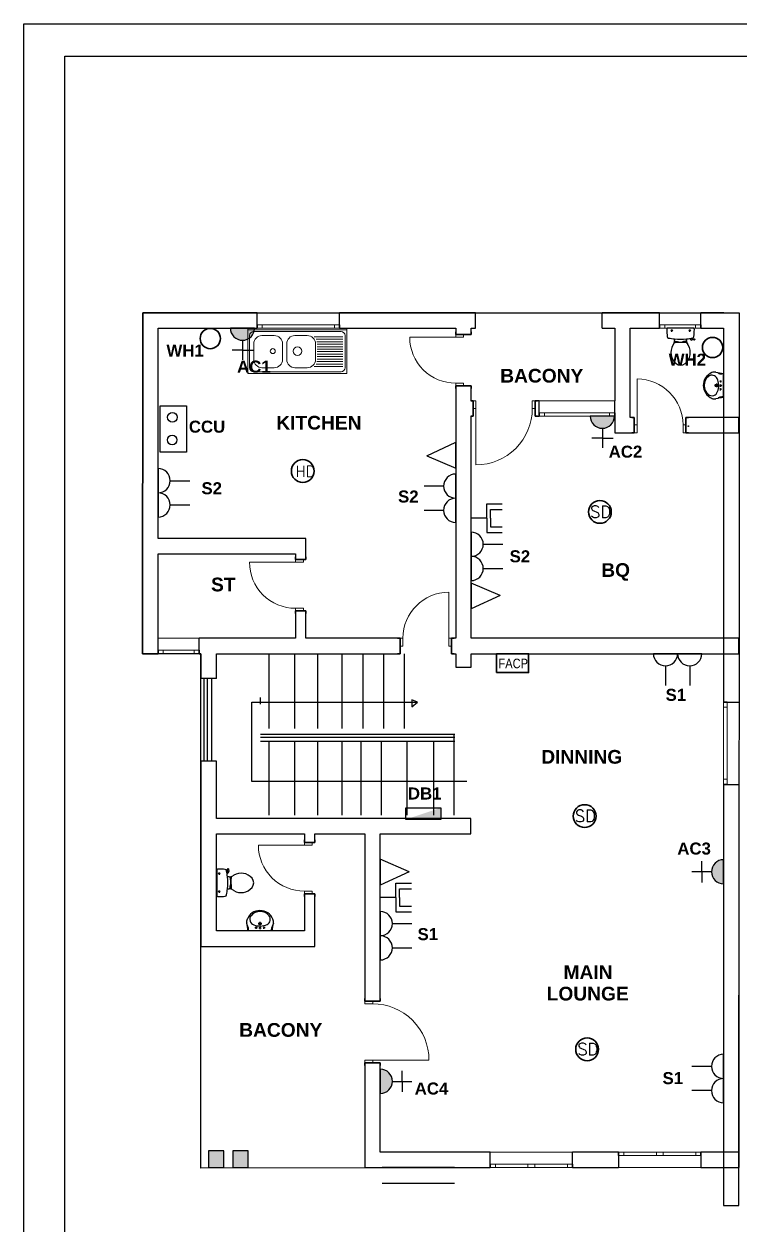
# Model space of a CAD drawing. Header units: inches. Extents: x 23 to 2032867, y 13 to 664695.
# Drawn here: x 277881 to 288296, y 296842 to 314318 of the extents above; entities that cross this region are included whole.
import ezdxf
from ezdxf.enums import TextEntityAlignment as Align

# ---------------------------------------------------------------- set-up
doc = ezdxf.new("R2010")
doc.units = ezdxf.units.IN
doc.header["$MEASUREMENT"] = 0
for name, pattern in [('DASHDOT', [1, 0.5, -0.25, 0, -0.25]), ('DASHED1', [1, 0.3, -0.4, 0.3]), ('Hidden Line', [391.222223, 282.222223, -109])]:
    doc.linetypes.add(name, pattern=pattern)
for name, color, linetype, lineweight, true_color in [('2D Drafting - General_Pen_No__62', 7, 'Continuous', 20, 0xaaaaaa), ('2D Drafting - General_Pen_No__82', 7, 'Continuous', 20, 0xaaaaaa), ('Annotation - Text_Pen_No__86', 7, 'Continuous', 20, 0x5555ff), ('ARCHICAD Doors_Pen_No__23', 7, 'Continuous', 20, 0xff6600), ('ARCHICAD Doors_Pen_No__3', 7, 'Continuous', 18, 0xff6600), ('ARCHICAD Windows_Pen_No__23', 7, 'Continuous', 20, 0xff6600), ('ARCHICAD Windows_Pen_No__3', 7, 'Continuous', 18, 0xff6600), ('Structural - Bearing_Pen_No__160', 7, 'Continuous', 20, 0xb4a35c), ('Structural - Bearing_Pen_No__89', 7, 'Continuous', 20, 0x71cebe)]:
    doc.layers.add(name, color=color, linetype=linetype, lineweight=lineweight, true_color=true_color)
for name, color, linetype, lineweight in [('ARCHICAD Doors_Pen_No__27', 7, 'Continuous', 35), ('ARCHICAD Windows_Pen_No__27', 7, 'Continuous', 35), ('Building', 8, 'Continuous', 18), ('Structural - Bearing_Pen_No__27', 7, 'Continuous', 35), ('watersupply', 4, 'DASHDOT', 25)]:
    doc.layers.add(name, color=color, linetype=linetype, lineweight=lineweight)
for name, color, linetype in [('E-inst.', 3, 'Continuous'), ('E-installation', 3, 'Continuous'), ('E-power', 1, 'Continuous'), ('LIAB', 8, 'Continuous'), ('PLOTYR', 15, 'Continuous'), ('smoke detector', 6, 'Continuous')]:
    doc.layers.add(name, color=color, linetype=linetype)
doc.styles.add('GENERATED_STYLE_2', font='arialbd.ttf')
doc.styles.add('NEW', font='swisseb.ttf', dxfattribs={"width": 0.75})
doc.styles.add('RomanS', font='romans.shx')
doc.styles.get("Standard").update_dxf_attribs({"font": 'arial.ttf'})

msp = doc.modelspace()

# ---------------------------------------------------------------- hatches: boundary and pattern name
at = {"layer": 'E-power', "linetype": 'Continuous', "lineweight": 30}
h = msp.add_hatch(color=1, dxfattribs=at)
h.dxf.hatch_style = 1
h.paths.add_polyline_path([(280887.386, 309887.909, 0.999795339), (281239.935, 309887.837)])
h = msp.add_hatch(color=1, dxfattribs=at)
h.dxf.hatch_style = 1
h.paths.add_polyline_path([(286129.508, 308606.444, 0.999795339), (286482.057, 308606.372)])
h = msp.add_hatch(color=1, dxfattribs=at)
h.dxf.hatch_style = 1
h.paths.add_polyline_path([(283443.962, 302732.799), (283951.593, 302903.507), (283951.593, 302732.799)])
h = msp.add_hatch(color=1, dxfattribs=at)
h.dxf.hatch_style = 1
h.paths.add_polyline_path([(288071.658, 302147.51, 0.999795339), (288071.586, 301794.961)])
h = msp.add_hatch(color=1, dxfattribs=at)
h.dxf.hatch_style = 1
h.paths.add_polyline_path([(283070.667, 298742.725, 0.999795339), (283070.739, 299095.274)])
at = {"layer": 'Structural - Bearing_Pen_No__160', "linetype": 'Continuous', "lineweight": 25}
for points in [[(280568.817, 297905.818), (280568.817, 297662.873), (280793.817, 297662.873), (280793.817, 297905.818)], [(280922.096, 297905.818), (280922.096, 297662.873), (281147.096, 297662.873), (281147.096, 297905.818)]]:
    msp.add_hatch(color=8, dxfattribs=at).paths.add_polyline_path(points)

# ---------------------------------------------------------------- linework, layer by layer
at = {"layer": '2D Drafting - General_Pen_No__62', "color": 8, "linetype": 'Continuous', "lineweight": 25}
for p, q in [((281199.331, 303286.707), (281199.331, 304441.025)), ((281199.331, 304441.025), (283613.24, 304441.025)), ((283613.24, 304441.025), (283528.566, 304474.532)), ((283528.566, 304474.532), (283528.566, 304375.458)), ((283528.566, 304375.458), (283613.24, 304441.025)), ((284332.316, 303286.707), (281199.331, 303286.707))]:
    msp.add_line(p, q, dxfattribs=at)
at = {"layer": '2D Drafting - General_Pen_No__82', "color": 8, "linetype": 'Continuous', "lineweight": 25}
for p, q in [((281452.545, 304057.904), (281452.545, 305147.115)), ((281452.545, 304057.904), (281452.545, 305147.115)), ((281828.449, 304057.904), (281828.449, 305147.115)), ((281828.449, 304057.904), (281828.449, 305147.115)), ((282161.463, 304057.904), (282161.463, 305147.115)), ((282161.463, 304057.904), (282161.463, 305147.115)), ((282513.616, 304057.904), (282513.616, 305147.115)), ((282513.616, 304057.904), (282513.616, 305147.115)), ((282824.136, 304057.904), (282824.136, 305147.115)), ((282824.136, 304057.904), (282824.136, 305147.115)), ((283124.136, 304057.904), (283124.136, 305147.115)), ((283124.136, 304057.904), (283124.136, 305147.115)), ((283424.136, 304057.904), (283424.136, 305147.115)), ((283424.136, 304057.904), (283424.136, 305147.115)), ((280610.76, 304782.712), (280610.76, 303575.651)), ((280610.76, 304782.712), (280610.76, 303575.651)), ((280499.044, 304776.776), (280499.044, 303584.203)), ((280499.044, 304776.776), (280499.044, 303584.203)), ((280549.498, 304776.776), (280549.498, 303584.203)), ((280549.498, 304776.776), (280549.498, 303584.203)), ((281327.622, 304410.962), (281327.622, 304511.335)), ((281327.622, 304410.962), (281327.622, 304511.335)), ((281327.622, 303976.114), (284156.271, 303976.114)), ((281327.622, 303976.114), (284156.271, 303976.114)), ((281327.622, 303931.504), (284155.394, 303931.504)), ((281327.622, 303931.504), (284155.394, 303931.504)), ((284142.77, 303976.114), (284142.77, 302795.471)), ((284142.77, 303976.114), (284142.77, 302795.471)), ((281327.622, 303875.741), (284156.271, 303875.741)), ((281327.622, 303875.741), (284156.271, 303875.741)), ((281452.545, 302795.471), (281452.545, 303875.741)), ((281452.545, 302795.471), (281452.545, 303875.741)), ((281828.449, 302795.471), (281828.449, 303875.741)), ((281828.449, 302795.471), (281828.449, 303875.741)), ((282161.463, 302795.471), (282161.463, 303875.741)), ((282161.463, 302795.471), (282161.463, 303875.741)), ((282513.616, 302795.471), (282513.616, 303875.741)), ((282513.616, 302795.471), (282513.616, 303875.741)), ((282790.461, 302795.471), (282790.461, 303875.741)), ((282790.461, 302795.471), (282790.461, 303875.741)), ((283090.461, 302795.471), (283090.461, 303875.741)), ((283090.461, 302795.471), (283090.461, 303875.741)), ((283464.253, 302795.471), (283464.253, 303875.741)), ((283464.253, 302795.471), (283464.253, 303875.741)), ((283853.036, 302795.471), (283853.036, 303875.741)), ((283853.036, 302795.471), (283853.036, 303875.741))]:
    msp.add_line(p, q, dxfattribs=at)
at = {"layer": 'ARCHICAD Doors_Pen_No__23', "color": 8, "linetype": 'Continuous'}
for p, q in [((284170.138, 309796.196), (284170.138, 309756.196)), ((284285.138, 309796.196), (284170.138, 309796.196)), ((284170.138, 309756.196), (284285.138, 309756.196)), ((284285.138, 309756.196), (284285.138, 309796.196)), ((284285.138, 309086.196), (284170.138, 309086.196)), ((284170.138, 309086.196), (284170.138, 309046.196)), ((284170.138, 309046.196), (284285.138, 309046.196)), ((284285.138, 309046.196), (284285.138, 309086.196)), ((284465.167, 308831.408), (284425.167, 308831.408)), ((284425.167, 308831.408), (284425.167, 308716.408)), ((284465.167, 308716.408), (284465.167, 308831.408)), ((285325.167, 308831.408), (285285.167, 308831.408)), ((285285.167, 308831.408), (285285.167, 308716.408)), ((285325.167, 308716.408), (285325.167, 308831.408)), ((284425.167, 308716.408), (284465.167, 308716.408)), ((285285.167, 308716.408), (285325.167, 308716.408)), ((286771.212, 308477.904), (286811.212, 308477.904)), ((286771.212, 308362.904), (286771.212, 308477.904)), ((286811.212, 308477.904), (286811.212, 308362.904)), ((287481.212, 308362.904), (287481.212, 308477.904)), ((287481.212, 308477.904), (287521.212, 308477.904)), ((287521.212, 308477.904), (287521.212, 308362.904)), ((286811.212, 308362.904), (286771.212, 308362.904)), ((287521.212, 308362.904), (287481.212, 308362.904)), ((281835.856, 306519.231), (281835.856, 306479.231)), ((281950.856, 306519.231), (281835.856, 306519.231)), ((281835.856, 306479.231), (281950.856, 306479.231)), ((281950.856, 306479.231), (281950.856, 306519.231)), ((281950.856, 305809.231), (281835.856, 305809.231)), ((281835.856, 305809.231), (281835.856, 305769.231)), ((281835.856, 305769.231), (281950.856, 305769.231)), ((281950.856, 305769.231), (281950.856, 305809.231)), ((283400.178, 305372.115), (283360.178, 305372.115)), ((283360.178, 305372.115), (283360.178, 305257.115)), ((283400.178, 305257.115), (283400.178, 305372.115)), ((284110.178, 305372.115), (284070.178, 305372.115)), ((284070.178, 305372.115), (284070.178, 305257.115)), ((284110.178, 305257.115), (284110.178, 305372.115)), ((283360.178, 305257.115), (283400.178, 305257.115)), ((284070.178, 305257.115), (284110.178, 305257.115)), ((281965.346, 302398.956), (281965.346, 302358.956)), ((282080.346, 302398.956), (281965.346, 302398.956)), ((281965.346, 302358.956), (282080.346, 302358.956)), ((282080.346, 302358.956), (282080.346, 302398.956)), ((282080.346, 301688.956), (281965.346, 301688.956)), ((281965.346, 301688.956), (281965.346, 301648.956)), ((281965.346, 301648.956), (282080.346, 301648.956)), ((282080.346, 301648.956), (282080.346, 301688.956)), ((282845.703, 300089.261), (282845.703, 300049.261)), ((282960.703, 300089.261), (282845.703, 300089.261)), ((282960.703, 300049.261), (282960.703, 300089.261)), ((282845.703, 300049.261), (282960.703, 300049.261)), ((282960.703, 299229.261), (282845.703, 299229.261)), ((282845.703, 299229.261), (282845.703, 299189.261)), ((282845.703, 299189.261), (282960.703, 299189.261)), ((282960.703, 299189.261), (282960.703, 299229.261))]:
    msp.add_line(p, q, dxfattribs=at)
at = {"layer": 'ARCHICAD Doors_Pen_No__27', "color": 8, "linetype": 'Continuous'}
for p, q in [((284170.138, 309796.196), (284170.138, 309833.196)), ((284170.138, 309796.196), (284285.138, 309796.196)), ((284285.138, 309796.196), (284395.138, 309796.196)), ((284395.138, 309796.196), (284395.138, 309833.196)), ((284170.138, 309046.196), (284285.138, 309046.196)), ((284170.138, 309046.196), (284170.138, 309009.196)), ((284285.138, 309046.196), (284395.138, 309046.196)), ((284395.138, 309046.196), (284395.138, 309009.196)), ((284425.167, 308831.408), (284388.167, 308831.408)), ((284425.167, 308831.408), (284425.167, 308716.408)), ((285325.167, 308831.408), (285325.167, 308716.408)), ((285325.167, 308831.408), (285362.167, 308831.408)), ((284425.167, 308716.408), (284425.167, 308606.408)), ((285325.167, 308716.408), (285325.167, 308606.408)), ((284425.167, 308606.408), (284388.167, 308606.408)), ((285325.167, 308606.408), (285362.167, 308606.408)), ((286771.212, 308587.904), (286734.212, 308587.904)), ((286771.212, 308477.904), (286771.212, 308587.904)), ((286771.212, 308362.904), (286771.212, 308477.904)), ((287521.212, 308477.904), (287521.212, 308587.904)), ((287521.212, 308587.904), (287558.212, 308587.904)), ((287521.212, 308362.904), (287521.212, 308477.904)), ((286771.212, 308362.904), (286734.212, 308362.904)), ((287521.212, 308362.904), (287558.212, 308362.904)), ((281835.856, 306519.231), (281835.856, 306556.231)), ((281985.856, 306519.231), (281985.856, 306556.231)), ((281835.856, 306519.231), (281950.856, 306519.231)), ((281950.856, 306519.231), (281985.856, 306519.231)), ((281835.856, 305769.231), (281950.856, 305769.231)), ((281835.856, 305769.231), (281835.856, 305732.231)), ((281950.856, 305769.231), (281985.856, 305769.231)), ((281985.856, 305769.231), (281985.856, 305732.231)), ((283360.178, 305372.115), (283323.178, 305372.115)), ((283360.178, 305372.115), (283360.178, 305257.115)), ((284110.178, 305372.115), (284110.178, 305257.115)), ((284110.178, 305372.115), (284147.178, 305372.115)), ((283360.178, 305147.115), (283323.178, 305147.115)), ((283360.178, 305257.115), (283360.178, 305147.115)), ((284110.178, 305257.115), (284110.178, 305147.115)), ((284110.178, 305147.115), (284147.178, 305147.115)), ((281965.346, 302398.956), (281965.346, 302435.956)), ((281965.346, 302398.956), (282080.346, 302398.956)), ((282080.346, 302398.956), (282115.346, 302398.956)), ((282115.346, 302398.956), (282115.346, 302435.956)), ((281965.346, 301648.956), (282080.346, 301648.956)), ((281965.346, 301648.956), (281965.346, 301611.956)), ((282080.346, 301648.956), (282115.346, 301648.956)), ((282115.346, 301648.956), (282115.346, 301611.956)), ((282845.703, 300089.261), (282845.703, 300126.261)), ((282845.703, 300089.261), (282960.703, 300089.261)), ((282960.703, 300089.261), (283070.703, 300089.261)), ((283070.703, 300089.261), (283070.703, 300126.261)), ((282845.703, 299189.261), (282960.703, 299189.261)), ((282845.703, 299189.261), (282845.703, 299152.261)), ((282960.703, 299189.261), (283070.703, 299189.261)), ((283070.703, 299189.261), (283070.703, 299152.261))]:
    msp.add_line(p, q, dxfattribs=at)
at = {"layer": 'ARCHICAD Doors_Pen_No__3', "color": 8, "linetype": 'Continuous'}
for p, q in [((284170.138, 309756.196), (283500.138, 309756.196)), ((286811.212, 308477.904), (286811.212, 309147.904)), ((284465.167, 308716.408), (284465.167, 307896.408)), ((281835.856, 306479.231), (281165.856, 306479.231)), ((284070.178, 305372.115), (284070.178, 306042.115)), ((281965.346, 302358.956), (281295.346, 302358.956)), ((282960.703, 299229.261), (283780.703, 299229.261))]:
    msp.add_line(p, q, dxfattribs=at)
for centre, major_axis, start_param, end_param in [((284170.138, 309756.196), (473.762, 473.762), 2.35619449, 3.926990817), ((284465.167, 308716.408), (579.828, 579.828), 3.926990817, 5.497787144), ((281835.856, 306479.231), (473.762, 473.762), 2.35619449, 3.926990817), ((284070.178, 305372.115), (-473.762, 473.762), -0.785398163, 0.785398163), ((281965.346, 302358.956), (473.762, 473.762), 2.35619449, 3.926990817), ((282960.703, 299229.261), (-579.828, 579.828), 3.926990817, 5.497787144)]:
    msp.add_ellipse(centre, major_axis=major_axis, ratio=1, start_param=start_param, end_param=end_param, dxfattribs=at)
at = {"layer": 'ARCHICAD Doors_Pen_No__3', "color": 8, "linetype": 'Continuous', "extrusion": (0, 0, -1)}
msp.add_ellipse((286811.212, 308477.904), major_axis=(473.762, 473.762), ratio=1, start_param=-0.785398163, end_param=0.785398163, dxfattribs=at)
at = {"layer": 'ARCHICAD Windows_Pen_No__23', "color": 8, "linetype": 'Continuous'}
for p, q in [((281352.838, 309937.873), (281277.838, 309937.873)), ((281277.838, 309887.873), (281352.838, 309887.873)), ((281352.838, 309887.873), (281352.838, 309937.873)), ((282477.838, 309937.873), (282402.838, 309937.873)), ((282402.838, 309937.873), (282402.838, 309887.873)), ((282402.838, 309887.873), (282477.838, 309887.873)), ((287138.819, 309937.873), (287213.819, 309937.873)), ((287213.819, 309887.873), (287138.819, 309887.873)), ((287213.819, 309937.873), (287213.819, 309887.873)), ((287663.819, 309887.873), (287663.819, 309937.873)), ((287663.819, 309937.873), (287738.819, 309937.873)), ((287738.819, 309887.873), (287663.819, 309887.873)), ((285387.282, 308656.408), (285462.282, 308656.408)), ((285462.282, 308656.408), (285462.282, 308606.408)), ((286412.282, 308606.408), (286412.282, 308656.408)), ((286412.282, 308656.408), (286487.282, 308656.408)), ((285462.282, 308606.408), (285387.282, 308606.408)), ((286487.282, 308606.408), (286412.282, 308606.408)), ((286487.282, 308606.408), (286412.282, 308606.408)), ((279834.65, 305197.115), (279909.65, 305197.115)), ((279909.65, 305147.115), (279834.65, 305147.115)), ((279909.65, 305197.115), (279909.65, 305147.115)), ((280359.65, 305147.115), (280359.65, 305197.115)), ((280359.65, 305197.115), (280434.65, 305197.115)), ((280434.65, 305147.115), (280359.65, 305147.115)), ((288072.009, 304443.405), (288071.997, 304368.405)), ((288121.997, 304368.397), (288122.009, 304443.397)), ((288071.997, 304368.405), (288121.997, 304368.397)), ((288071.834, 303318.405), (288071.822, 303243.405)), ((288121.834, 303318.397), (288071.834, 303318.405)), ((288121.822, 303243.397), (288121.834, 303318.397)), ((286542.666, 297887.873), (286617.666, 297887.873)), ((286617.666, 297837.873), (286542.666, 297837.873)), ((286617.666, 297887.873), (286617.666, 297837.873)), ((287092.666, 297837.873), (287092.666, 297887.873)), ((287092.666, 297887.873), (287142.666, 297887.873)), ((287142.666, 297837.873), (287092.666, 297837.873)), ((287142.666, 297887.873), (287192.666, 297887.873)), ((287192.666, 297837.873), (287142.666, 297837.873)), ((287192.666, 297887.873), (287192.666, 297837.873)), ((287667.666, 297837.873), (287667.666, 297887.873)), ((287667.666, 297887.873), (287742.666, 297887.873)), ((287742.666, 297837.873), (287667.666, 297837.873)), ((284672.694, 297712.873), (284747.694, 297712.873)), ((284747.694, 297662.873), (284672.694, 297662.873)), ((284747.694, 297712.873), (284747.694, 297662.873)), ((285222.694, 297662.873), (285222.694, 297712.873)), ((285222.694, 297712.873), (285272.694, 297712.873)), ((285272.694, 297662.873), (285222.694, 297662.873)), ((285272.694, 297712.873), (285322.694, 297712.873)), ((285322.694, 297662.873), (285272.694, 297662.873)), ((285322.694, 297712.873), (285322.694, 297662.873)), ((285797.694, 297662.873), (285797.694, 297712.873)), ((285797.694, 297712.873), (285872.694, 297712.873)), ((285872.694, 297662.873), (285797.694, 297662.873))]:
    msp.add_line(p, q, dxfattribs=at)
at = {"layer": 'ARCHICAD Windows_Pen_No__27', "color": 8, "linetype": 'Continuous'}
for p, q in [((281277.838, 309887.873), (281277.838, 309937.873)), ((282477.838, 309887.873), (282477.838, 309937.873)), ((287138.819, 309887.873), (287138.819, 309937.873)), ((287738.819, 309887.873), (287738.819, 309937.873)), ((285387.282, 308606.408), (285387.282, 308656.408)), ((286487.282, 308606.408), (286487.282, 308656.408)), ((279834.65, 305147.115), (279834.65, 305197.115)), ((280434.65, 305147.115), (280434.65, 305197.115)), ((288072.009, 304443.405), (288122.009, 304443.397)), ((288071.822, 303243.405), (288121.822, 303243.397)), ((286542.666, 297887.873), (286542.666, 297837.873)), ((287742.666, 297887.873), (287742.666, 297837.873)), ((284672.694, 297662.873), (284672.694, 297712.873)), ((285872.694, 297662.873), (285872.694, 297712.873))]:
    msp.add_line(p, q, dxfattribs=at)
at = {"layer": 'ARCHICAD Windows_Pen_No__3', "color": 8, "linetype": 'Continuous'}
for p, q in [((282477.838, 310112.873), (281277.838, 310112.873)), ((287738.819, 310112.873), (287138.819, 310112.873)), ((282477.838, 309887.873), (281277.838, 309887.873)), ((282402.838, 309937.873), (281352.838, 309937.873)), ((281352.838, 309887.873), (282402.838, 309887.873)), ((287738.819, 309887.873), (287138.819, 309887.873)), ((287213.819, 309937.873), (287663.819, 309937.873)), ((287663.819, 309887.873), (287213.819, 309887.873)), ((286487.282, 308831.408), (285387.282, 308831.408)), ((285462.282, 308656.408), (286412.282, 308656.408)), ((286487.282, 308606.408), (285387.282, 308606.408)), ((286412.282, 308606.408), (285462.282, 308606.408)), ((280434.65, 305372.115), (279834.65, 305372.115)), ((280434.65, 305147.115), (279834.65, 305147.115)), ((279909.65, 305197.115), (280359.65, 305197.115)), ((280359.65, 305147.115), (279909.65, 305147.115)), ((288071.822, 303243.405), (288072.009, 304443.405)), ((288071.997, 304368.405), (288071.834, 303318.405)), ((288121.834, 303318.397), (288121.997, 304368.397)), ((285872.694, 297887.873), (284672.694, 297887.873)), ((286542.666, 297887.873), (287742.666, 297887.873)), ((286617.666, 297887.873), (287092.666, 297887.873)), ((287092.666, 297837.873), (286617.666, 297837.873)), ((287192.666, 297887.873), (287667.666, 297887.873)), ((287667.666, 297837.873), (287192.666, 297837.873)), ((285872.694, 297662.873), (284672.694, 297662.873)), ((284747.694, 297712.873), (285222.694, 297712.873)), ((285222.694, 297662.873), (284747.694, 297662.873)), ((285322.694, 297712.873), (285797.694, 297712.873)), ((285797.694, 297662.873), (285322.694, 297662.873)), ((286542.666, 297662.873), (287742.666, 297662.873))]:
    msp.add_line(p, q, dxfattribs=at)
at = {"layer": 'Building', "color": 8, "linetype": 'Continuous'}
for p, q in [((281082.638, 309887.873), (281157.638, 309887.873)), ((281218.804, 309887.873), (281143.804, 309887.873)), ((281143.804, 309887.873), (282343.804, 309887.873)), ((281218.804, 309887.873), (281143.804, 309887.873)), ((281618.804, 309887.873), (281143.804, 309887.873)), ((286324.76, 308606.408), (286399.76, 308606.408)), ((288071.622, 301952.258), (288071.622, 301877.258)), ((283070.703, 298937.977), (283070.703, 299012.977))]:
    msp.add_line(p, q, dxfattribs=at)
at = {"layer": 'Building', "color": 8, "linetype": 'Continuous', "lineweight": 20}
for p, q in [((281203.804, 309887.873), (281143.804, 309887.873)), ((281203.804, 309887.873), (281143.804, 309887.873)), ((281263.804, 309887.873), (281203.804, 309887.873)), ((281743.804, 309887.873), (281263.804, 309887.873))]:
    msp.add_line(p, q, dxfattribs=at)
at = {"layer": 'Building', "color": 8, "lineweight": 20}
for p, q in [((282583.804, 309887.873), (281143.804, 309887.873)), ((281143.804, 309887.873), (281143.804, 309227.873)), ((282583.804, 309863.873), (281143.804, 309863.873)), ((282583.804, 309227.873), (282583.804, 309887.873)), ((281167.804, 309779.873), (281167.804, 309311.873)), ((282499.804, 309839.873), (281227.804, 309839.873)), ((281527.804, 309779.873), (281347.804, 309779.873)), ((282007.804, 309779.873), (281827.804, 309779.873)), ((282109.45, 309761.873), (282523.804, 309761.873)), ((282135.788, 309725.873), (282523.804, 309725.873)), ((282148.644, 309689.873), (282523.804, 309689.873)), ((282559.804, 309311.873), (282559.804, 309779.873)), ((281227.804, 309659.873), (281227.804, 309431.873)), ((281647.804, 309659.873), (281647.804, 309431.873)), ((281707.804, 309659.873), (281707.804, 309431.873)), ((282127.804, 309659.873), (282127.804, 309431.873)), ((282151.804, 309653.873), (282523.804, 309653.873)), ((282151.804, 309617.873), (282523.804, 309617.873)), ((282151.804, 309581.873), (282523.804, 309581.873)), ((282151.804, 309545.873), (282523.804, 309545.873)), ((282151.804, 309509.873), (282523.804, 309509.873)), ((282109.45, 309329.873), (282523.804, 309329.873)), ((282135.788, 309365.873), (282523.804, 309365.873)), ((282148.644, 309401.873), (282523.804, 309401.873)), ((282151.804, 309473.873), (282523.804, 309473.873)), ((282151.804, 309437.873), (282523.804, 309437.873)), ((281143.804, 309227.873), (282583.804, 309227.873)), ((281227.804, 309251.873), (282499.804, 309251.873)), ((281347.804, 309311.873), (281527.804, 309311.873)), ((281827.804, 309311.873), (282007.804, 309311.873))]:
    msp.add_line(p, q, dxfattribs=at)
at = {"layer": 'Building', "linetype": 'Continuous', "lineweight": 30, "ltscale": 1000}
for p, q in [((287638.542, 309887.873), (287251.762, 309887.873)), ((287358.749, 309732.133), (287358.749, 309708.349)), ((287366.523, 309676.321), (287366.523, 309693.004)), ((287366.523, 309693.004), (287400.607, 309693.004)), ((287392.814, 309693.004), (287392.814, 309678.974)), ((287400.607, 309693.004), (287400.607, 309679.574)), ((287400.607, 309688.876), (287417.609, 309688.876)), ((287417.609, 309688.876), (287417.609, 309685.137)), ((287417.609, 309685.137), (287472.696, 309685.137)), ((287472.696, 309688.876), (287472.696, 309685.137)), ((287489.698, 309688.876), (287472.696, 309688.876)), ((287489.698, 309693.004), (287489.698, 309680.431)), ((287523.782, 309693.004), (287489.698, 309693.004)), ((287497.49, 309693.004), (287497.49, 309679.981)), ((287523.782, 309677.84), (287523.782, 309693.004)), ((287531.556, 309708.349), (287531.556, 309732.133)), ((287584.279, 309738.541), (287587.498, 309727.261)), ((287586.681, 309730.123), (287609.167, 309735.293)), ((287609.354, 309734.401), (287607.678, 309742.365)), ((287649.505, 309719.361), (287609.103, 309713.339)), ((287617.959, 309728.276), (287647.064, 309731.965)), ((287651.304, 309729.157), (287652.681, 309724.272)), ((288068.163, 309219.314), (288045.816, 309221.189)), ((288068.163, 309219.314, -1683.122), (288045.816, 309221.189, -1683.122)), ((288068.163, 308877.655), (288068.163, 309229.428)), ((288068.163, 308877.655, -1683.122), (288068.163, 309229.428, -1683.122)), ((288068.163, 308887.769), (288045.816, 308885.893)), ((288068.163, 308887.769, -1683.122), (288045.816, 308885.893, -1683.122)), ((280689.454, 302003.148), (280689.454, 301616.368)), ((280849.051, 301982.565), (280845.362, 302011.67)), ((280848.17, 302015.909), (280853.056, 302017.286)), ((280857.966, 302014.111), (280863.988, 301973.708)), ((280842.926, 301973.96), (280834.962, 301972.283)), ((280838.787, 301948.885), (280850.067, 301952.104)), ((280847.204, 301951.287), (280842.035, 301973.772)), ((280868.978, 301896.162), (280845.194, 301896.162)), ((280884.323, 301888.388), (280884.323, 301854.303)), ((280899.488, 301888.388), (280884.323, 301888.388)), ((280884.323, 301862.096), (280897.346, 301862.096)), ((280884.323, 301854.303), (280896.897, 301854.303)), ((280888.451, 301854.303), (280888.451, 301837.301)), ((280888.451, 301837.301), (280892.191, 301837.301)), ((280892.191, 301782.214), (280892.191, 301837.301)), ((280845.194, 301723.354), (280868.978, 301723.354)), ((280884.323, 301731.128), (280884.323, 301765.212)), ((280884.323, 301765.212), (280897.753, 301765.212)), ((280884.323, 301757.42), (280898.353, 301757.42)), ((280901.006, 301731.128), (280884.323, 301731.128)), ((280888.451, 301765.212), (280888.451, 301782.214)), ((280888.451, 301782.214), (280892.191, 301782.214)), ((281143.786, 301114.273), (281495.559, 301114.273)), ((281143.786, 301114.273, -1683.122), (281495.559, 301114.273, -1683.122)), ((281153.9, 301114.273), (281152.025, 301136.62)), ((281153.9, 301114.273, -1683.122), (281152.025, 301136.62, -1683.122)), ((281485.445, 301114.273), (281487.321, 301136.62)), ((281485.445, 301114.273, -1683.122), (281487.321, 301136.62, -1683.122))]:
    msp.add_line(p, q, dxfattribs=at)
at = {"layer": 'Building', "linetype": 'Continuous', "lineweight": 30, "ltscale": 50}
for p, q in [((287334.148, 309852.808), (287302.13, 309852.808)), ((287318.139, 309836.799), (287318.139, 309868.817)), ((287595.83, 309852.808), (287564.086, 309852.808)), ((287579.958, 309836.936), (287579.958, 309868.68)), ((287994.546, 309053.541), (287940.345, 309053.541)), ((287994.546, 309053.541, -1683.122), (287940.345, 309053.541, -1683.122)), ((287967.281, 309079.89), (287967.281, 309027.192)), ((287967.281, 309079.89, -1683.122), (287967.281, 309027.192, -1683.122)), ((280740.391, 301944.564), (280708.648, 301944.564)), ((280724.519, 301960.435), (280724.519, 301928.692)), ((280740.528, 301682.745), (280708.51, 301682.745)), ((280724.519, 301698.754), (280724.519, 301666.735)), ((281346.021, 301215.155), (281293.324, 301215.155)), ((281346.021, 301215.155, -1683.122), (281293.324, 301215.155, -1683.122)), ((281319.673, 301187.89), (281319.673, 301242.09)), ((281319.673, 301187.89, -1683.122), (281319.673, 301242.09, -1683.122))]:
    msp.add_line(p, q, dxfattribs=at)
at = {"layer": 'Building', "linetype": 'DASHED1', "lineweight": 30, "ltscale": 50}
for p, q in [((288041.521, 309109.645), (288006.596, 309109.645)), ((288041.521, 309109.645, -1683.122), (288006.596, 309109.645, -1683.122)), ((288041.521, 308997.437), (288006.596, 308997.437)), ((288041.521, 308997.437, -1683.122), (288006.596, 308997.437, -1683.122)), ((288045.933, 309053.541), (288011.009, 309053.541)), ((288045.933, 309053.541, -1683.122), (288011.009, 309053.541, -1683.122)), ((288024.478, 309127.335), (288024.478, 309091.955)), ((288024.478, 309127.335, -1683.122), (288024.478, 309091.955, -1683.122)), ((288024.478, 308979.747), (288024.478, 309015.127)), ((288024.478, 308979.747, -1683.122), (288024.478, 309015.127, -1683.122)), ((288028.89, 309035.851), (288028.89, 309071.231)), ((288028.89, 309035.851, -1683.122), (288028.89, 309071.231, -1683.122)), ((281245.878, 301157.958), (281281.259, 301157.958)), ((281245.878, 301157.958, -1683.122), (281281.259, 301157.958, -1683.122)), ((281263.569, 301140.915), (281263.569, 301175.84)), ((281263.569, 301140.915, -1683.122), (281263.569, 301175.84, -1683.122)), ((281301.983, 301153.545), (281337.363, 301153.545)), ((281301.983, 301153.545, -1683.122), (281337.363, 301153.545, -1683.122)), ((281319.673, 301136.503), (281319.673, 301171.427)), ((281319.673, 301136.503, -1683.122), (281319.673, 301171.427, -1683.122)), ((281393.467, 301157.958), (281358.087, 301157.958)), ((281393.467, 301157.958, -1683.122), (281358.087, 301157.958, -1683.122)), ((281375.777, 301140.915), (281375.777, 301175.84)), ((281375.777, 301140.915, -1683.122), (281375.777, 301175.84, -1683.122))]:
    msp.add_line(p, q, dxfattribs=at)
at = {"layer": 'Building', "linetype": 'Continuous', "lineweight": 30, "ltscale": 200}
for p, q in [((288063.603, 309058.102), (288072.723, 309058.102)), ((288072.723, 309058.102), (288063.603, 309048.981)), ((288072.723, 309048.981), (288063.603, 309058.102)), ((288063.603, 309058.102, -1683.122), (288072.723, 309058.102, -1683.122)), ((288072.723, 309058.102, -1683.122), (288063.603, 309048.981, -1683.122)), ((288072.723, 309048.981, -1683.122), (288063.603, 309058.102, -1683.122)), ((288063.603, 309048.981), (288072.723, 309048.981)), ((288063.603, 309048.981, -1683.122), (288072.723, 309048.981, -1683.122)), ((281324.233, 301109.712), (281315.113, 301118.833)), ((281315.113, 301118.833), (281315.113, 301109.712)), ((281315.113, 301109.712), (281324.233, 301118.833)), ((281324.233, 301109.712, -1683.122), (281315.113, 301118.833, -1683.122)), ((281315.113, 301118.833, -1683.122), (281315.113, 301109.712, -1683.122)), ((281315.113, 301109.712, -1683.122), (281324.233, 301118.833, -1683.122)), ((281324.233, 301118.833), (281324.233, 301109.712)), ((281324.233, 301118.833, -1683.122), (281324.233, 301109.712, -1683.122))]:
    msp.add_line(p, q, dxfattribs=at)
at = {"layer": 'Building', "linetype": 'Continuous', "ltscale": 200}
for p, q in [((287551.383, 308454.546), (287551.383, 308467.213)), ((287551.383, 308467.213), (287564.05, 308454.546)), ((287564.05, 308467.213), (287551.383, 308454.546)), ((287564.05, 308454.546), (287564.05, 308467.213)), ((280683.121, 301803.424), (280695.788, 301816.091)), ((280695.788, 301816.091), (280683.121, 301816.091)), ((280683.121, 301816.091), (280695.788, 301803.424)), ((280695.788, 301803.424), (280683.121, 301803.424))]:
    msp.add_line(p, q, dxfattribs=at)
at = {"layer": 'Building', "linetype": 'Continuous', "lineweight": 30, "ltscale": 50}
for centre in [(287318.139, 309852.808), (287579.958, 309852.808), (280724.519, 301944.564), (280724.519, 301682.745)]:
    msp.add_circle(centre, 9.351, dxfattribs=at)
at = {"layer": 'Building', "color": 8, "lineweight": 20}
for centre, radius in [((281505.272, 309553.907), 36.346), ((281865.138, 309553.907), 63.881)]:
    msp.add_circle(centre, radius, dxfattribs=at)
at = {"layer": 'Building', "linetype": 'Continuous', "lineweight": 30, "ltscale": 1000}
for centre, radius in [((287967.281, 309053.541), 18.608), ((287967.281, 309053.541, -1683.122), 18.608), ((287967.281, 309053.541), 10.99), ((287967.281, 309053.541, -1683.122), 10.99), ((281319.673, 301215.155), 18.608), ((281319.673, 301215.155, -1683.122), 18.608), ((281319.673, 301215.155), 10.99), ((281319.673, 301215.155, -1683.122), 10.99)]:
    msp.add_circle(centre, radius, dxfattribs=at)
at = {"layer": 'Building', "linetype": 'DASHED1', "lineweight": 30, "ltscale": 50}
for centre in [(288024.478, 309109.645), (288024.478, 309109.645, -1683.122), (288024.478, 308997.437), (288024.478, 308997.437, -1683.122), (288028.89, 309053.541), (288028.89, 309053.541, -1683.122), (281263.569, 301157.958), (281263.569, 301157.958, -1683.122), (281319.673, 301153.545), (281319.673, 301153.545, -1683.122), (281375.777, 301157.958), (281375.777, 301157.958, -1683.122)]:
    msp.add_circle(centre, 9.504, dxfattribs=at)
at = {"layer": 'Building', "linetype": 'Continuous', "lineweight": 30, "ltscale": 1000}
for centre, radius, start, end in [((287278.328, 309866.945), 33.819, 141.7697938, 181.0191617), ((288140.621, 309866.344), 896.106, 180.0000019, 186.330877), ((287611.977, 309866.945), 33.819, 358.9808265, 38.2302081), ((286749.684, 309866.344), 896.106, 353.6508475, 0), ((287276.311, 309770.452), 26.494, 186.330877, 259.2903908), ((287445.152, 310663.2), 935.068, 259.2903908, 264.6980974), ((287258.183, 309708.349), 100.566, 326.1570684, 0), ((287366.838, 309660.662), 15.584, 96.9358105, 142.5800181), ((287445.332, 310661.26), 933.119, 264.6980974, 275.3019114), ((287452.076, 308959.965), 721.447, 84.3005444, 96.9358206), ((287522.176, 309662.338), 15.584, 37.7817379, 84.3005444), ((287445.152, 310663.2), 935.068, 275.3019114, 280.7270761), ((287632.122, 309708.349), 100.566, 180.0000019, 213.8429404), ((287606.231, 309732.607), 19.481, 195.9271971, 278.4778948), ((287616.979, 309736.007), 7.792, 191.8886154, 277.22379), ((287614.336, 309770.135), 26.118, 280.7270761, 353.6508475), ((287647.554, 309728.1), 3.896, 15.7397884, 97.2238087), ((287648.931, 309723.215), 3.896, 278.4778948, 15.7397884), ((287507.852, 309532.499), 204.567, 148.9077103, 230.8791806), ((287632.948, 309457.058), 350.65, 146.1570702, 148.9077103), ((287382.453, 309532.499), 204.567, 309.1208282, 31.0923054), ((287257.356, 309457.058), 350.65, 31.0923054, 33.8429316), ((287445.152, 309455.404), 105.195, 230.8791806, 309.1208282), ((287979.41, 309053.546), 203.147, 112.4424723, 248.1531127), ((287979.41, 309053.546, -1683.122), 203.147, 112.4424723, 248.1531127), ((287956.291, 309053.541), 168.347, 128.53754, 231.4625075), ((287956.291, 309053.541, -1683.122), 168.347, 128.53754, 231.4625075), ((287902.906, 309120.565), 82.661, 25.2174734, 128.537704), ((287902.906, 309120.565, -1683.122), 82.661, 25.2174734, 128.537704), ((287941.603, 309145.308), 103.901, 80.4525984, 112.4906661), ((287941.603, 309145.308, -1683.122), 103.901, 80.4525984, 112.4906661), ((288109.65, 309811.677), 583.726, 255.0270052, 265.9244355), ((288109.65, 309811.677, -1683.122), 583.726, 255.0270052, 265.9244355), ((287762.931, 309053.188), 238.006, 337.8276538, 25.5349405), ((287762.931, 309053.188, -1683.122), 238.006, 337.8276538, 25.5349405), ((288045.816, 309325.091), 103.901, 239.9007316, 270.0000094), ((288045.816, 309325.091, -1683.122), 103.901, 239.9007316, 270.0000094), ((287903.258, 308987.473), 83.628, 231.6817737, 343.2461383), ((287903.258, 308987.473, -1683.122), 83.628, 231.6817737, 343.2461383), ((287952.172, 308979.28), 124.156, 245.8931025, 246.0931451), ((287952.172, 308979.28, -1683.122), 124.156, 245.8931025, 246.0931451), ((287941.603, 308961.774), 103.901, 247.5093438, 279.5474663), ((287941.603, 308961.774, -1683.122), 103.901, 247.5093438, 279.5474663), ((288109.65, 308295.405), 583.726, 94.075602, 104.9730049), ((288109.65, 308295.405, -1683.122), 583.726, 94.075602, 104.9730049), ((288045.816, 308781.992), 103.901, 90.0000006, 120.0992783), ((288045.816, 308781.992, -1683.122), 103.901, 90.0000006, 120.0992783), ((280710.382, 301976.582), 33.819, 88.9808265, 128.2302081), ((280710.983, 301114.289), 896.106, 83.6508475, 90), ((280807.193, 301978.941), 26.118, 10.7270761, 83.6508475), ((279914.127, 301809.758), 935.068, 5.3019114, 10.7270761), ((280841.321, 301981.585), 7.792, 281.8886154, 7.22379), ((280849.227, 302012.159), 3.896, 105.7397884, 187.2238087), ((280854.113, 302013.536), 3.896, 8.4778948, 105.7397884), ((279916.067, 301809.938), 933.119, 354.6980974, 5.3019114), ((280844.721, 301970.836), 19.481, 285.9271971, 8.4778948), ((280868.978, 301996.727), 100.566, 270.0000019, 303.8429404), ((281617.362, 301816.682), 721.447, 174.3005444, 186.9358206), ((280914.989, 301886.781), 15.584, 127.7817379, 174.3005444), ((281120.269, 301621.962), 350.65, 121.0923054, 123.8429316), ((281044.829, 301747.058), 204.567, 39.1208282, 121.0923054), ((281121.923, 301809.758), 105.195, 320.8791806, 39.1208282), ((280806.876, 301640.917), 26.494, 276.330877, 349.2903908), ((279914.127, 301809.758), 935.068, 349.2903908, 354.6980974), ((280868.978, 301622.789), 100.566, 56.1570684, 90), ((280916.665, 301731.444), 15.584, 186.9358105, 232.5800181), ((281120.269, 301997.554), 350.65, 236.1570702, 238.9077103), ((281044.829, 301872.457), 204.567, 238.9077103, 320.8791806), ((280710.382, 301642.933), 33.819, 231.7697938, 271.0191617), ((280710.983, 302505.226), 896.106, 270.0000019, 276.330877), ((281319.677, 301203.026), 203.147, 22.4424723, 158.1531127), ((281319.677, 301203.026, -1683.122), 203.147, 22.4424723, 158.1531127), ((281253.604, 301279.177), 83.628, 141.6817737, 253.2461383), ((281253.604, 301279.177, -1683.122), 83.628, 141.6817737, 253.2461383), ((281319.673, 301226.144), 168.347, 38.53754, 141.4625075), ((281319.673, 301226.144, -1683.122), 168.347, 38.53754, 141.4625075), ((281386.697, 301279.53), 82.661, 295.2174734, 38.537704), ((281386.697, 301279.53, -1683.122), 82.661, 295.2174734, 38.537704), ((281227.906, 301240.833), 103.901, 157.5093438, 189.5474663), ((281227.906, 301240.833, -1683.122), 103.901, 157.5093438, 189.5474663), ((280561.536, 301072.786), 583.726, 4.075602, 14.9730049), ((280561.536, 301072.786, -1683.122), 583.726, 4.075602, 14.9730049), ((281245.411, 301230.264), 124.156, 155.8931025, 156.0931451), ((281245.411, 301230.264, -1683.122), 124.156, 155.8931025, 156.0931451), ((281048.124, 301136.62), 103.901, 0.0000006, 30.0992783), ((281048.124, 301136.62, -1683.122), 103.901, 0.0000006, 30.0992783), ((281319.32, 301419.505), 238.006, 247.8276538, 295.5349405), ((281319.32, 301419.505, -1683.122), 238.006, 247.8276538, 295.5349405), ((281591.222, 301136.62), 103.901, 149.9007316, 180.0000094), ((281591.222, 301136.62, -1683.122), 103.901, 149.9007316, 180.0000094), ((282077.809, 301072.786), 583.726, 165.0270052, 175.9244355), ((282077.809, 301072.786, -1683.122), 583.726, 165.0270052, 175.9244355), ((281411.44, 301240.833), 103.901, 350.4525984, 22.4906661), ((281411.44, 301240.833, -1683.122), 103.901, 350.4525984, 22.4906661)]:
    msp.add_arc(centre, radius, start, end, dxfattribs=at)
at = {"layer": 'Building', "color": 8, "lineweight": 20}
for centre, radius, start, end in [((281227.804, 309779.873), 60, 90, 180), ((281347.804, 309659.873), 120, 90, 180), ((281527.804, 309659.873), 120, 0, 90), ((281827.804, 309659.873), 120, 90, 180), ((282007.804, 309659.873), 120, 0, 90), ((282499.804, 309779.873), 60, 0, 90), ((281347.804, 309431.873), 120, 180, 270), ((281527.804, 309431.873), 120, 270, 0), ((281827.804, 309431.873), 120, 180, 270), ((282007.804, 309431.873), 120, 270, 0), ((281227.804, 309311.873), 60, 180, 270), ((282499.804, 309311.873), 60, 270, 0)]:
    msp.add_arc(centre, radius, start, end, dxfattribs=at)
at = {"layer": 'E-inst.', "lineweight": 35}
msp.add_lwpolyline([(284766.208, 304871.884), (284766.208, 305147.115), (285230.182, 305147.115), (285230.182, 304871.884)], close=True, dxfattribs=at)
for centre in [(281941.791, 307807.048), (286270.047, 307211.783), (286048.085, 302781.871), (286083.916, 299386.023)]:
    msp.add_circle(centre, 166.059, dxfattribs=at)
at = {"layer": 'E-installation', "color": 5, "linetype": 'Continuous', "lineweight": 30, "ltscale": 250}
for p, q in [((283747.41, 308030.348), (284170.138, 308225.665)), ((284170.138, 307850.252), (284170.138, 308226.226)), ((283747.41, 308030.348), (284170.138, 307850.252)), ((284817.867, 305994.138), (284395.138, 306174.233)), ((284395.138, 306174.233), (284395.138, 305798.259)), ((284817.867, 305994.138), (284395.138, 305798.82)), ((283493.432, 301972.527), (283070.703, 302152.623)), ((283070.703, 302152.623), (283070.703, 301776.648)), ((283493.432, 301972.527), (283070.703, 301777.209))]:
    msp.add_line(p, q, dxfattribs=at)
at = {"layer": 'E-power', "color": 1, "linetype": 'Continuous', "lineweight": 30}
for p, q in [((281239.935, 309887.837), (280887.386, 309887.909)), ((281063.589, 309711.635), (281063.472, 309426.536)), ((281063.53, 309569.086), (280911.251, 309569.148)), ((281063.53, 309569.086), (281219.336, 309569.022)), ((286482.057, 308606.372), (286129.508, 308606.444)), ((286305.652, 308287.621), (286153.373, 308287.683)), ((286305.711, 308430.17), (286305.594, 308145.072)), ((286305.652, 308287.621), (286461.458, 308287.557)), ((279835.253, 307843.028), (279835.253, 307490.479)), ((284170.138, 307411.539), (284170.138, 307764.088)), ((280011.528, 307666.923), (280296.626, 307666.923)), ((283993.864, 307587.644), (283708.765, 307587.644)), ((279835.253, 307490.309), (279835.253, 307137.76)), ((284170.138, 307058.821), (284170.138, 307411.369)), ((280011.528, 307314.204), (280296.626, 307314.204)), ((283993.864, 307234.925), (283708.765, 307234.925)), ((284621.514, 307120.465), (284621.514, 307329.259)), ((284621.514, 307329.259), (284847.891, 307329.259)), ((284621.514, 307120.465), (284395.138, 307120.465)), ((284621.514, 307120.465), (284621.514, 306911.671)), ((284395.138, 306917.006), (284395.138, 306564.457)), ((284621.514, 306911.671), (284847.891, 306911.671)), ((284571.413, 306740.901), (284856.511, 306740.901)), ((284395.138, 306564.287), (284395.138, 306211.738)), ((284571.413, 306388.182), (284856.511, 306388.182)), ((287401.872, 305147.115), (287049.323, 305147.115)), ((287754.591, 305147.115), (287402.042, 305147.115)), ((287225.768, 304970.84), (287225.768, 304685.742)), ((287578.487, 304970.84), (287578.487, 304685.742)), ((287752.835, 301971.366), (287752.897, 302123.646)), ((288071.586, 301794.961), (288071.658, 302147.51)), ((287895.384, 301971.308), (287610.285, 301971.424)), ((287752.835, 301971.366), (287752.771, 301815.56)), ((283297.079, 301595.842), (283297.079, 301804.635)), ((283297.079, 301804.635), (283523.455, 301804.635)), ((283297.079, 301595.842), (283070.703, 301595.842)), ((283297.079, 301595.842), (283297.079, 301387.048)), ((283070.703, 301392.382), (283070.703, 301039.833)), ((283297.079, 301387.048), (283523.455, 301387.048)), ((283246.978, 301216.278), (283532.076, 301216.278)), ((283070.703, 301039.663), (283070.703, 300687.114)), ((283246.978, 300863.559), (283532.076, 300863.559)), ((288071.158, 298960.523), (288071.158, 299313.071)), ((283070.739, 299095.274), (283070.667, 298742.725)), ((283389.491, 298918.869), (283389.555, 299074.675)), ((287894.883, 299136.627), (287609.785, 299136.627)), ((283246.942, 298918.928), (283532.04, 298918.811)), ((283389.491, 298918.869), (283389.428, 298766.589)), ((288071.158, 298607.804), (288071.158, 298960.353)), ((287894.883, 298783.908), (287609.785, 298783.908))]:
    msp.add_line(p, q, dxfattribs=at)
at = {"layer": 'E-power', "color": 5, "linetype": 'Continuous', "lineweight": 30}
for p, q in [((284675.332, 307246.076), (284847.891, 307246.076)), ((284675.332, 307120.465), (284675.332, 307246.076)), ((284675.332, 307120.465), (284675.332, 306994.855)), ((284675.332, 306994.855), (284847.891, 306994.855)), ((283350.897, 301721.452), (283523.455, 301721.452)), ((283350.897, 301595.842), (283350.897, 301721.452)), ((283350.897, 301595.842), (283350.897, 301470.231)), ((283350.897, 301470.231), (283523.455, 301470.231))]:
    msp.add_line(p, q, dxfattribs=at)
at = {"layer": 'E-power', "color": 1, "linetype": 'Continuous', "lineweight": 30}
for points in [[(279867.21, 308758.313), (280247.289, 308758.313), (280247.289, 308082.934), (279867.21, 308082.934)], [(283441.229, 302904.39), (283951.593, 302904.39), (283951.593, 302732.799), (283441.229, 302732.799)]]:
    msp.add_lwpolyline(points, close=True, dxfattribs=at)
for centre in [(280042.838, 308589.472), (280039.556, 308259.669)]:
    msp.add_circle(centre, 69.362, dxfattribs=at)
for centre, start, end in [((281063.661, 309887.909), 179.9765451, 359.9765451), ((286305.783, 308606.444), 179.9765451, 359.9765451), ((279835.253, 307666.923), 270, 90), ((284170.138, 307587.644), 90, 270), ((279835.253, 307314.204), 270, 90), ((284170.138, 307234.925), 90, 270), ((284395.138, 306740.901), 270, 90), ((284395.138, 306388.182), 270, 90), ((287225.768, 305147.115), 180, 0), ((287578.487, 305147.115), 180, 0), ((288071.658, 301971.235), 89.9765451, 269.9765451), ((283070.703, 301216.278), 270, 90), ((283070.703, 300863.559), 270, 90), ((288071.158, 299136.627), 90, 270), ((283070.667, 298919), 269.9765451, 89.9765451), ((288071.158, 298783.908), 90, 270)]:
    msp.add_arc(centre, 176.274, start, end, dxfattribs=at)
at = {"layer": 'LIAB', "color": 7, "linetype": 'Continuous', "ltscale": 256.031999}
for p, q in [((278474.445, 313848.172), (315904.56, 313848.172)), ((278474.445, 287842.216), (278474.445, 313848.172))]:
    msp.add_line(p, q, dxfattribs=at)
at = {"layer": 'PLOTYR', "color": 1, "linetype": 'Continuous', "ltscale": 250}
for p, q in [((277881.412, 314317.594), (316373.982, 314317.594)), ((277881.412, 287372.794), (277881.412, 314317.594))]:
    msp.add_line(p, q, dxfattribs=at)
at = {"layer": 'Structural - Bearing_Pen_No__27', "color": 8, "linetype": 'Continuous', "lineweight": 25}
for p, q in [((279610.929, 310112.873), (279609.65, 305147.115)), ((281277.838, 310112.873), (279610.929, 310112.873)), ((281277.838, 309937.873), (281277.838, 310112.873)), ((282477.838, 309937.873), (282477.838, 310112.873)), ((284170.138, 310112.873), (282477.838, 310112.873)), ((284455.621, 310112.873), (284170.138, 310112.873)), ((284455.621, 309887.873), (284455.621, 310112.873)), ((286302.89, 309887.873), (286302.89, 310112.873)), ((287138.819, 310112.873), (286302.89, 310112.873)), ((287138.819, 309937.873), (287138.819, 310112.873)), ((287738.819, 309937.873), (287738.819, 310112.873)), ((288072.889, 310112.873), (287738.819, 310112.873)), ((279835.082, 306825.373), (279835.871, 309887.873)), ((279835.871, 309887.873), (281277.838, 309887.873)), ((281277.838, 309887.873), (281277.838, 309937.873)), ((282477.838, 309887.873), (282477.838, 309937.873)), ((282477.838, 309887.873), (284170.138, 309887.873)), ((284170.138, 309887.873), (284170.138, 309796.196)), ((284395.138, 309887.873), (284455.621, 309887.873)), ((284395.138, 309796.196), (284395.138, 309887.873)), ((286302.89, 309887.873), (286486.065, 309887.873)), ((286486.065, 309887.873), (286486.065, 308831.408)), ((286711.065, 309887.873), (287138.819, 309887.873)), ((286711.065, 308587.904), (286711.065, 309887.873)), ((287138.819, 309887.873), (287138.819, 309937.873)), ((287738.819, 309887.873), (287738.819, 309937.873)), ((287738.819, 309887.873), (288072.854, 309887.873)), ((288072.854, 309887.873), (288072.009, 304443.405)), ((284170.138, 309796.196), (284170.138, 309833.196)), ((284170.138, 309796.196), (284285.138, 309796.196)), ((284285.138, 309796.196), (284395.138, 309796.196)), ((284395.138, 309796.196), (284395.138, 309833.196)), ((284170.138, 309046.196), (284170.138, 309009.196)), ((284170.138, 309046.196), (284285.138, 309046.196)), ((284170.138, 309046.196), (284170.138, 305372.115)), ((284285.138, 309046.196), (284395.138, 309046.196)), ((284395.138, 309046.196), (284395.138, 309009.196)), ((284395.138, 308831.408), (284395.138, 309046.196)), ((284425.167, 308831.408), (284388.167, 308831.408)), ((284425.167, 308831.408), (284395.138, 308831.408)), ((284425.167, 308831.408), (284425.167, 308716.408)), ((285325.167, 308831.408), (285362.167, 308831.408)), ((285325.167, 308831.408), (285325.167, 308716.408)), ((285387.282, 308831.408), (285325.167, 308831.408)), ((285387.282, 308656.408), (285387.282, 308831.408)), ((286487.282, 308656.408), (286487.282, 308831.408)), ((284425.167, 308716.408), (284425.167, 308606.408)), ((285325.167, 308716.408), (285325.167, 308606.408)), ((285387.282, 308606.408), (285387.282, 308656.408)), ((286487.282, 308606.408), (286487.282, 308656.408)), ((284425.167, 308606.408), (284388.167, 308606.408)), ((284395.138, 305372.115), (284395.138, 308606.408)), ((284395.138, 308606.408), (284425.167, 308606.408)), ((285325.167, 308606.408), (285362.167, 308606.408)), ((285325.167, 308606.408), (285387.282, 308606.408)), ((286486.065, 308606.408), (286486.065, 308362.904)), ((286771.212, 308587.904), (286711.065, 308587.904)), ((286771.212, 308587.904), (286734.212, 308587.904)), ((286771.212, 308477.904), (286771.212, 308587.904)), ((286771.212, 308362.904), (286771.212, 308477.904)), ((287521.212, 308587.904), (287558.212, 308587.904)), ((287521.212, 308477.904), (287521.212, 308587.904)), ((288295.871, 308587.904), (287521.212, 308587.904)), ((287521.212, 308362.904), (287521.212, 308477.904)), ((288295.871, 308362.904), (288295.871, 308587.904)), ((286486.065, 308362.904), (286771.212, 308362.904)), ((286771.212, 308362.904), (286734.212, 308362.904)), ((287521.212, 308362.904), (287558.212, 308362.904)), ((287521.212, 308362.904), (288295.871, 308362.904)), ((281985.856, 306825.373), (279835.082, 306825.373)), ((281985.856, 306519.231), (281985.856, 306825.373)), ((279834.708, 305372.115), (279835.024, 306600.373)), ((279835.024, 306600.373), (281835.856, 306600.373)), ((281835.856, 306600.373), (281835.856, 306519.231)), ((281835.856, 306519.231), (281835.856, 306556.231)), ((281985.856, 306519.231), (281985.856, 306556.231)), ((281835.856, 306519.231), (281950.856, 306519.231)), ((281950.856, 306519.231), (281985.856, 306519.231)), ((281835.856, 305769.231), (281835.856, 305732.231)), ((281835.856, 305769.231), (281950.856, 305769.231)), ((281835.856, 305769.231), (281835.856, 305372.115)), ((281950.856, 305769.231), (281985.856, 305769.231)), ((281985.856, 305769.231), (281985.856, 305732.231)), ((281985.856, 305372.115), (281985.856, 305769.231)), ((279834.65, 305197.115), (279834.65, 305372.115)), ((280434.65, 305197.115), (280434.65, 305372.115)), ((280458.121, 305372.115), (280434.65, 305372.115)), ((280683.121, 305372.115), (280458.121, 305372.115)), ((281835.856, 305372.115), (280683.121, 305372.115)), ((283360.178, 305372.115), (281985.856, 305372.115)), ((283360.178, 305372.115), (283323.178, 305372.115)), ((283360.178, 305372.115), (283360.178, 305257.115)), ((284110.178, 305372.115), (284147.178, 305372.115)), ((284110.178, 305372.115), (284110.178, 305257.115)), ((284170.138, 305372.115), (284110.178, 305372.115)), ((288295.871, 305372.115), (284395.138, 305372.115)), ((288295.871, 305147.115), (288295.871, 305372.115)), ((279609.65, 305147.115), (279834.65, 305147.115)), ((279834.65, 305147.115), (279834.65, 305197.115)), ((280434.65, 305147.115), (280434.65, 305197.115)), ((280434.65, 305147.115), (280458.121, 305147.115)), ((280458.121, 305147.115), (280458.121, 304784.251)), ((280683.121, 305147.115), (283360.178, 305147.115)), ((280683.121, 304784.251), (280683.121, 305147.115)), ((283360.178, 305147.115), (283323.178, 305147.115)), ((283360.178, 305257.115), (283360.178, 305147.115)), ((284110.178, 305257.115), (284110.178, 305147.115)), ((284110.178, 305147.115), (284147.178, 305147.115)), ((284110.178, 305147.115), (284170.138, 305147.115)), ((284170.138, 305147.115), (284170.138, 304952.885)), ((284395.138, 305147.115), (288295.871, 305147.115)), ((284395.138, 304952.885), (284395.138, 305147.115)), ((284170.138, 304952.885), (284395.138, 304952.885)), ((280683.121, 304784.251), (280458.121, 304784.251)), ((288072.009, 304443.405), (288122.009, 304443.397)), ((288122.009, 304443.397), (288297.009, 304443.37)), ((280683.121, 303584.251), (280458.121, 303584.251)), ((280458.121, 303584.251), (280458.121, 302411.133)), ((280683.121, 302747.471), (280683.121, 303584.251)), ((288071.822, 303243.405), (288070.871, 297111.279)), ((288071.822, 303243.405), (288121.822, 303243.397)), ((288121.822, 303243.397), (288296.822, 303243.37)), ((288295.871, 297111.244), (288296.822, 303243.37)), ((284388.866, 302747.471), (280683.121, 302747.471)), ((284388.866, 302522.471), (284388.866, 302747.471)), ((280458.121, 302522.471), (280458.121, 300884.712)), ((280683.121, 302522.471), (281965.346, 302522.471)), ((280683.121, 301109.712), (280683.121, 302522.471)), ((280683.121, 302411.133), (280683.121, 302522.471)), ((281965.346, 302522.471), (281965.346, 302398.956)), ((282115.346, 302522.471), (282845.703, 302522.471)), ((282115.346, 302398.956), (282115.346, 302522.471)), ((282845.703, 302522.471), (282845.703, 300089.261)), ((283070.703, 300089.261), (283070.703, 302522.471)), ((283070.703, 302522.471), (284388.866, 302522.471)), ((281965.346, 302398.956), (281965.346, 302435.956)), ((281965.346, 302398.956), (282080.346, 302398.956)), ((282080.346, 302398.956), (282115.346, 302398.956)), ((282115.346, 302398.956), (282115.346, 302435.956)), ((281965.346, 301648.956), (281965.346, 301611.956)), ((281965.346, 301648.956), (282080.346, 301648.956)), ((281965.346, 301648.956), (281965.346, 301109.712)), ((282080.346, 301648.956), (282115.346, 301648.956)), ((282115.346, 301648.956), (282115.346, 301611.956)), ((282115.346, 300884.712), (282115.346, 301648.956)), ((281965.346, 301109.712), (280683.121, 301109.712)), ((280458.121, 300884.712), (282115.346, 300884.712)), ((282845.703, 300089.261), (282845.703, 300126.261)), ((282845.703, 300089.261), (282960.703, 300089.261)), ((282960.703, 300089.261), (283070.703, 300089.261)), ((283070.703, 300089.261), (283070.703, 300126.261)), ((282845.703, 299189.261), (282845.703, 299152.261)), ((282845.703, 299189.261), (282960.703, 299189.261)), ((282845.703, 299189.261), (282845.703, 297662.873)), ((282960.703, 299189.261), (283070.703, 299189.261)), ((283070.703, 299189.261), (283070.703, 299152.261)), ((283070.703, 297887.873), (283070.703, 299189.261)), ((280793.817, 297905.818), (280568.817, 297905.818)), ((280568.817, 297905.818), (280568.817, 297662.873)), ((280793.817, 297662.873), (280793.817, 297905.818)), ((281147.096, 297905.818), (280922.096, 297905.818)), ((280922.096, 297905.818), (280922.096, 297662.873)), ((281147.096, 297662.873), (281147.096, 297905.818)), ((284672.694, 297887.873), (283070.703, 297887.873)), ((284672.694, 297712.873), (284672.694, 297887.873)), ((285872.694, 297712.873), (285872.694, 297887.873)), ((286542.666, 297887.873), (285872.694, 297887.873)), ((286542.666, 297887.873), (286542.666, 297837.873)), ((286542.666, 297837.873), (286542.666, 297662.873)), ((287742.666, 297887.873), (287742.666, 297837.873)), ((288295.871, 297887.873), (287742.666, 297887.873)), ((287742.666, 297837.873), (287742.666, 297662.873)), ((288295.871, 297662.873), (288295.871, 297887.873)), ((280568.817, 297662.873), (280793.817, 297662.873)), ((280922.096, 297662.873), (281147.096, 297662.873)), ((282845.703, 297662.873), (284672.694, 297662.873)), ((284151.935, 297662.873), (283097.626, 297662.873)), ((284672.694, 297662.873), (284672.694, 297712.873)), ((285872.694, 297662.873), (285872.694, 297712.873)), ((285872.694, 297662.873), (286542.666, 297662.873)), ((287742.666, 297662.873), (288295.871, 297662.873)), ((283097.626, 297437.873), (284151.935, 297437.873)), ((288070.871, 297111.279), (288295.871, 297111.244))]:
    msp.add_line(p, q, dxfattribs=at)
at = {"layer": 'Structural - Bearing_Pen_No__89', "color": 8, "linetype": 'Continuous', "lineweight": 25}
for p, q in [((279609.65, 305147.115), (279610.871, 310112.873)), ((279610.871, 310112.873), (288297.889, 310112.873)), ((288297.889, 310112.873), (288295.871, 297662.873)), ((280458.121, 305147.115), (279609.65, 305147.115)), ((280458.121, 297655.487), (280458.121, 305147.115)), ((288295.871, 297662.873), (280458.121, 297655.487))]:
    msp.add_line(p, q, dxfattribs=at)
at = {"layer": 'watersupply', "color": 1, "linetype": 'Continuous', "lineweight": 35, "ltscale": 10}
for centre in [(280594.94, 309737.298), (287910.577, 309606.46)]:
    msp.add_circle(centre, 147.921, dxfattribs=at)

# ---------------------------------------------------------------- texts
at = {"layer": 'Annotation - Text_Pen_No__86', "color": 8, "linetype": 'Hidden Line', "lineweight": 25, "style": 'GENERATED_STYLE_2'}
for s, p in [('BACONY', (284818.077, 309095.492)), ('KITCHEN', (281555.737, 308411.233)), ('BQ', (286289.473, 306265.537)), ('ST', (280606.165, 306054.907)), ('DINNING', (285415.63, 303545.529)), ('MAIN', (285740.45, 300409.646)), ('LOUNGE', (285494.747, 300096.744)), ('BACONY', (281016.136, 299567.993))]:
    msp.add_text(s, height=200, dxfattribs=at).set_placement(p)
at = {"layer": 'E-inst.', "color": 7, "lineweight": 20, "width": 0.833}
msp.add_text('FACP', height=138.8222, dxfattribs=at).set_placement((284792.361, 304935.839, -111.058))
at = {"layer": 'E-power', "color": 7, "linetype": 'Continuous', "lineweight": 30, "style": 'NEW'}
for s, p in [('WH1', (280228.163, 309561.206, -7439.926)), ('WH2', (287543.8, 309430.369, -7439.926)), ('AC1', (281229.72, 309328.19, -7439.926)), ('CCU', (280547.618, 308453.528, -7439.926)), ('AC2', (286642.532, 308089.589, -7439.926)), ('S2', (280615.774, 307556.813, -7439.926)), ('S2', (283479.507, 307436.532, -7439.926)), ('S2', (285104.751, 306565.604, -7439.926)), ('S1', (287376.698, 304548.165, -7439.926)), ('DB1', (283717.981, 303111.188, -7439.926)), ('AC3', (287642.201, 302309.521, -7439.926)), ('S1', (283763.414, 301062.97, -7439.926)), ('S1', (287331.615, 298966.092, -7439.926)), ('AC4', (283816.951, 298814.935, -7439.926))]:
    msp.add_text(s, height=175, dxfattribs=at).set_placement(p, align=Align.MIDDLE)
at = {"layer": 'smoke detector', "color": 7, "lineweight": 20, "attachment_point": 1, "style": 'RomanS'}
for s, insert, char_height, width in [('HD', (281838.562, 307881.328), 156.3827, 1656.94805), ('SD', (286127.639, 307300.861), 173.7586, 1841.05339), ('SD', (285905.678, 302870.949), 173.7586, 1841.05339), ('SD', (285941.508, 299475.101), 173.7586, 1841.05339)]:
    msp.add_mtext(s, dxfattribs=dict(at, insert=insert, char_height=char_height, width=width))

doc.saveas('drawing.dxf')
